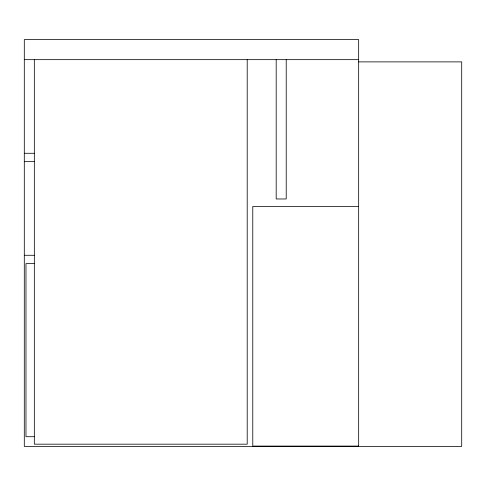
<?xml version="1.0" encoding="UTF-8"?>
<svg xmlns="http://www.w3.org/2000/svg" width="486" height="486" viewBox="0 0 486 486"><rect width="100%" height="100%" fill="white"/><g stroke="black" fill="none" stroke-linecap="round" stroke-linejoin="round"><path stroke-width="0.73" d="M24.3 59.657L358.668 59.657M358.668 61.886L461.7 61.886L461.7 446.409L24.3 446.409L24.3 39.591L358.668 39.591L358.668 446.409M24.3 153.284L34.33 153.284M24.3 161.65L34.33 161.65M358.668 206.453L252.781 206.453L252.781 446.081L358.668 446.081M24.3 255.278L34.33 255.278M34.33 263.637L25.971 263.637L25.971 436.707L34.33 436.707M286.218 59.657L286.218 198.974L276.188 198.974L276.188 59.657M247.21 59.657L247.21 444.18L34.33 444.18L34.33 59.657"/></g></svg>
